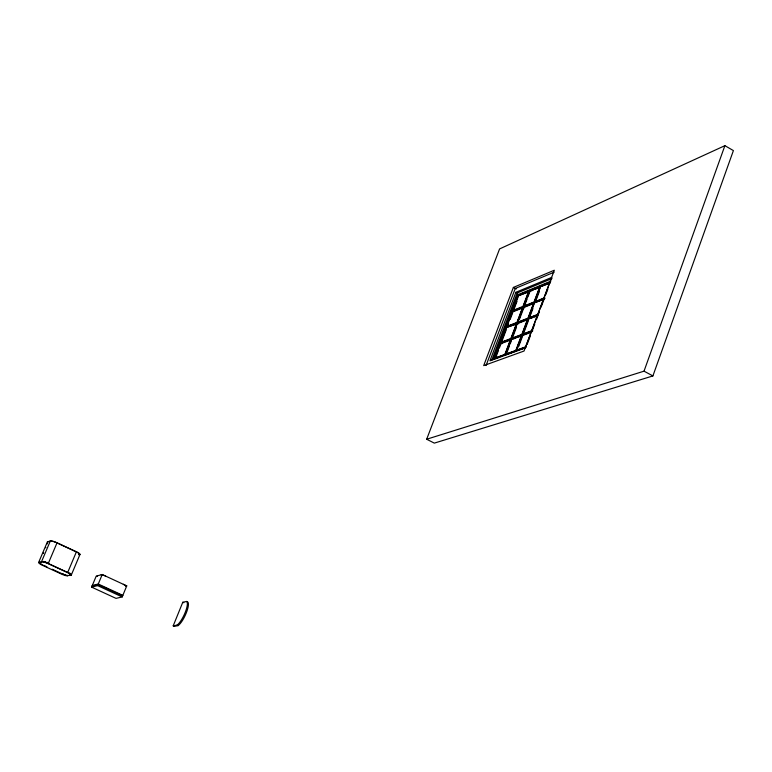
<?xml version="1.0" encoding="UTF-8"?>
<svg xmlns="http://www.w3.org/2000/svg" width="772" height="772" viewBox="0 0 772 772"><rect width="100%" height="100%" fill="white"/><g stroke="black" fill="none" stroke-linecap="round" stroke-linejoin="round"><path stroke-width="1.16" d="M426.665 439.239L644.022 371.168L724.889 145.667L733.4 150.588L652.9 375.925L434.318 443.118L426.665 439.239L499.59 248.922L724.889 145.667M516.564 349.832L521.602 336.418M522.277 334.643L527.71 320.177M528.376 318.402L533.799 303.994M534.88 301.119L539.85 287.879M516.902 349.706L522.364 335.173L531.059 331.902M537.196 315.545L528.473 318.933L522.615 334.508L531.31 331.236M529.196 318.518L528.723 318.267L534.552 302.749L544.395 298.812M535.276 302.334L534.803 302.084L540.612 286.634L550.484 282.581M518.639 346.599L522.837 335.424L530.451 332.568M523.503 333.649L528.521 320.293M529.611 317.408L532.941 308.539M535.691 301.234L539.425 291.305M527.16 344.331L530.123 336.438M531.812 331.921L534.774 324.028M536.463 319.521L539.425 311.618M541.114 307.111L544.077 299.208M545.775 294.701L547.888 289.056M517.008 322.986L511.18 338.425L521.843 334.411L527.701 318.836L517.008 322.986L518.562 323.815M523.059 306.947L517.259 322.329L527.952 318.17L533.79 302.653L523.059 306.947L524.613 307.777M505.178 354.946L510.601 340.548M516.68 324.443L511.276 338.783L500.806 342.72L506.596 327.415L517.558 323.593M508.545 323.738L507.31 327.01L506.847 326.759L517.346 322.686L523.146 307.304L523.609 307.555M523.397 306.648L529.167 291.343L518.601 295.686L512.859 310.865L523.86 306.899M540.265 286.779L529.505 291.198L523.734 306.513L533.384 302.653M506.393 353.962L509.317 346.213M510.157 343.994L511.411 340.674M512.492 337.798L516.236 327.868M519.392 319.502L523.947 307.42L533.606 303.57M525.018 304.573L527.083 299.111M527.903 296.921L529.968 291.449L533.201 290.127M513.37 287.425L483.687 365.638L524.024 351.038L554.315 270.229L513.37 287.425L516.227 288.969M486.051 365.532L515.271 288.458L554.064 272.226M515.918 292.27L489.94 360.833L525.307 347.94L551.758 277.399L515.918 292.27L517.751 293.254M491.687 360.399L517.221 292.964L552.009 278.576M494.022 358.922L518.137 295.203L550.339 281.944M500.131 343.154L494.312 358.526L504.743 354.724L510.601 339.217L500.131 343.154L501.684 343.974M506.847 326.759L512.608 311.521L523.146 307.304M495.624 357.899L498.529 350.218M499.359 348.018L500.603 344.727M501.684 341.88L506.229 329.847M510.186 319.386L513.071 311.763L512.608 311.521M513.322 311.116L517.008 301.35M173.208 625.841L182.781 602.256L186.592 601.456L187.664 601.957A13.327 3.571 -64.9 0 1 186.197 613.142A13.327 3.571 -64.9 0 1 178.071 625.638L174.279 626.333L173.208 625.841L176.991 625.146L178.071 625.638M122.179 596.939L126.753 585.88L102.222 574.522L96.21 576.134L91.617 587.135L116.022 598.377L122.179 596.939L97.6 585.61L91.617 587.135M97.6 585.61L102.222 574.522M76.418 551.777A5.751 1.1 22.4 0 1 79.892 554.634L71.207 575.275A5.771 1.052 22.3 0 0 67.695 572.467L76.418 551.777L57.051 542.784A5.771 1.1 22.5 0 0 50.363 540.921L47.372 541.925L38.6 562.527L39.324 562.865A4.95 0.897 22.4 0 0 42.402 565.287L61.702 574.175A4.931 0.888 22.3 0 0 67.415 575.796L70.484 574.937A4.95 0.897 22.3 0 0 67.463 572.534L48.038 563.57A4.97 0.907 22.4 0 0 42.286 561.948L39.324 562.865L39.536 562.373A4.95 0.897 22.4 0 0 39.642 563.039M67.415 575.796L67.618 575.304M38.6 562.527L41.563 561.611L50.363 540.921M42.402 565.287L42.614 564.795M48.038 563.57L48.24 563.077M41.563 561.611A5.79 1.052 22.4 0 1 48.26 563.502L57.051 542.784M550.841 281.162L517.549 294.885L493.424 358.604L526.321 346.589M550.06 282.349L540.188 286.402L534.378 301.862L544.221 297.915M529.631 291.594L518.601 295.686M535.353 289.239L538.586 287.917M549.857 283.285L540.612 286.634M534.803 302.084L544.646 298.146M545.061 298.146L534.127 302.518L528.299 318.035L538.103 314.223M534.214 302.885L523.484 307.169L517.684 322.551L527.315 318.817M514.123 311.338L522.557 307.98M543.778 299.507L534.552 302.749M528.723 318.267L537.447 314.88M537.852 314.889L528.048 318.701L522.19 334.286L531.966 330.599M528.135 319.058L517.433 323.207L511.604 338.657L521.206 335.038M516.516 323.999L506.596 327.415M518.967 323.043L527.527 319.724M532.217 317.91L528.473 318.933M534.398 317.07L537.669 315.796M532.796 330.86L521.94 334.952L516.053 350.594L525.8 347.033M511.025 339.439L500.555 343.376L494.736 358.748L499.957 356.847M520.955 335.704L511.353 339.313L505.506 354.821L515.078 351.337M502.07 343.231L509.395 340.481M512.898 339.169L516.092 337.962M518.224 337.161L521.428 335.955M495.122 358.517L498.413 357.32M503.894 355.323L525.838 347.313M520.82 349.243L524.072 348.056M79.091 555A8.203 1.814 -64.7 0 1 79.584 554.73L79.892 554.634M69.615 575.179L71.207 575.275M92.273 585.562L98.256 584.028L122.835 595.357M92.051 586.093L98.034 584.549L122.613 595.887M126.753 585.88L125.585 586.17A3.908 0.724 22.1 0 0 123.317 584.288M48.26 563.502L67.695 572.467M43.686 565.297L46.899 566.773M52.264 569.244L61.905 573.683M57.91 543.353L76.187 551.845A4.941 0.946 22.4 0 1 77.277 552.385M182.781 602.256L183.842 602.749M78.86 554.402L79.584 554.73M47.372 541.925L51.097 541.259A4.96 0.946 22.5 0 1 53.326 541.539M644.022 371.168L652.9 375.925M186.592 601.456A13.327 3.571 -64.9 0 1 185.116 612.64A13.327 3.571 -64.9 0 1 176.991 625.146M97.359 576.346A3.899 0.724 22.2 0 1 97.33 575.835M101.093 574.822A3.918 0.733 22.2 0 1 101.499 574.802M102.116 574.889A3.918 0.733 22.2 0 1 105.687 576.124M45.712 547.792A4.941 0.926 22.5 0 1 45.886 547.464M77.76 552.656A4.941 0.946 22.4 0 1 79.178 554.306M53.876 541.703A4.96 0.946 22.5 0 1 55.652 542.34M56.25 542.591A4.96 0.946 22.5 0 1 56.829 542.851M70.339 575.516A12.458 2.76 -64.7 0 1 70.204 574.619M47.275 543.922A4.941 0.936 22.5 0 1 47.468 543.739M41.524 564.264A4.95 0.897 22.4 0 1 41.032 563.994M40.598 563.734A4.95 0.897 22.4 0 1 39.893 563.251M43.348 561.447A4.97 0.907 22.4 0 1 43.753 561.524M44.728 561.755A4.97 0.907 22.4 0 1 45.278 561.919M46.455 562.334A4.97 0.907 22.4 0 1 47.661 562.817M69.683 573.104A4.95 0.897 22.3 0 1 70.059 573.345M70.792 573.982A4.95 0.897 22.3 0 1 70.879 574.146M65.89 575.121A4.931 0.897 22.3 0 1 64.838 574.822M63.671 574.416A4.931 0.897 22.3 0 1 62.484 573.943M43.57 553.225A4.941 0.917 22.5 0 1 43.637 552.733M43.406 553.196A4.941 0.917 22.5 0 1 43.579 552.877M65.967 574.937A4.931 0.897 22.3 0 1 65.466 574.802M63.758 574.233A4.931 0.897 22.3 0 1 63.159 574.001M40.675 563.55A4.95 0.897 22.4 0 1 39.98 563.068M39.729 562.846A4.95 0.897 22.4 0 1 39.43 562.363M44.815 561.572A4.97 0.907 22.4 0 1 45.365 561.736M47.14 562.373A4.97 0.907 22.4 0 1 47.739 562.624M521.592 335.077L515.715 350.72L505.081 354.599L510.929 339.091L521.592 335.077M539.84 286.547L534.031 301.997L523.31 306.291L529.081 290.976L539.84 286.547M516.671 323.121L510.842 338.561L500.381 342.498L506.171 327.193L516.671 323.121M522.721 307.082L516.922 322.455L506.422 326.537L512.193 311.29L522.721 307.082M528.743 291.112L522.972 306.426L512.434 310.643L518.186 295.454L528.743 291.112"/></g></svg>
